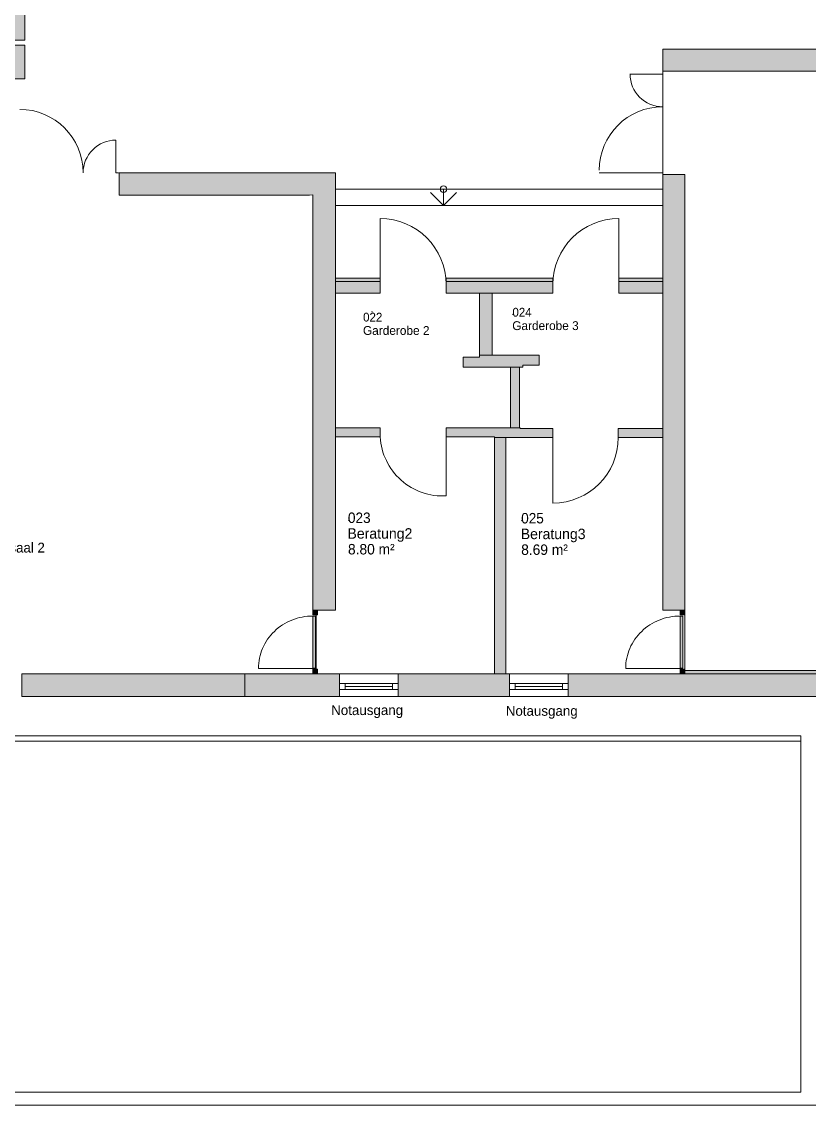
# Model space of a CAD drawing. Header units: inches. Extents: x 50200 to 250609, y 23637 to 115190.
# Drawn here: x 208713 to 220755, y 71500 to 88071 of the extents above; entities that cross this region are included whole.
import ezdxf

# ---------------------------------------------------------------- set-up
doc = ezdxf.new("R2010")
doc.units = ezdxf.units.IN
doc.header["$LTSCALE"] = 200
doc.header["$MEASUREMENT"] = 0
doc.header["$PDMODE"] = 34
doc.header["$PDSIZE"] = 5
doc.linetypes.add('Standardmuster', pattern=[0])
doc.linetypes.add('Volllinie', pattern=[0])
doc.layers.add('Grundebene', color=7, linetype='Continuous')
doc.styles.add('ARIAL', font='arial.ttf', dxfattribs={"height": 0.2})

# ---------------------------------------------------------------- blocks, each defined once
blk = doc.blocks.new('Color_Area-1D31')
at = {"layer": 'Grundebene', "true_color": 0x000000, "transparency": 33554687}
blk.add_hatch(color=18, dxfattribs=at).paths.add_polyline_path([(213513, 84150), (214193, 84150), (214193, 84100), (213513, 84100)], flags=0)
at = {"layer": 'Grundebene', "color": 18, "linetype": 'Volllinie', "lineweight": 13, "true_color": 0x000000}
for p, q in [((213513, 84150), (214193, 84150)), ((213513, 84100), (213513, 84150)), ((214193, 84100), (213513, 84100)), ((214193, 84150), (214193, 84100))]:
    blk.add_line(p, q, dxfattribs=at)
blk = doc.blocks.new('Color_Area-1D37')
at = {"layer": 'Grundebene', "true_color": 0x000000, "transparency": 33554687}
blk.add_hatch(color=18, dxfattribs=at).paths.add_polyline_path([(215203, 84150), (216834, 84150), (216834, 84100), (215203, 84100)], flags=0)
at = {"layer": 'Grundebene', "color": 18, "linetype": 'Volllinie', "lineweight": 13, "true_color": 0x000000}
for p, q in [((215203, 84150), (216834, 84150)), ((215203, 84100), (215203, 84150)), ((216834, 84100), (215203, 84100)), ((216834, 84150), (216834, 84100))]:
    blk.add_line(p, q, dxfattribs=at)
blk = doc.blocks.new('Color_Area-1D3D')
at = {"layer": 'Grundebene', "true_color": 0x000000, "transparency": 33554687}
blk.add_hatch(color=18, dxfattribs=at).paths.add_polyline_path([(217844, 84150), (218513, 84150), (218513, 84100), (217844, 84100)], flags=0)
at = {"layer": 'Grundebene', "color": 18, "linetype": 'Volllinie', "lineweight": 13, "true_color": 0x000000}
for p, q in [((217844, 84150), (218513, 84150)), ((217844, 84100), (217844, 84150)), ((218513, 84100), (217844, 84100)), ((218513, 84150), (218513, 84100))]:
    blk.add_line(p, q, dxfattribs=at)
blk = doc.blocks.new('Color_Area-1D45')
at = {"layer": 'Grundebene', "true_color": 0x000000, "transparency": 33554687}
blk.add_hatch(color=18, dxfattribs=at).paths.add_polyline_path([(208210, 87199), (208210, 87714), (208760, 87714), (208760, 87199)], flags=0)
at = {"layer": 'Grundebene', "color": 18, "linetype": 'Volllinie', "lineweight": 13, "true_color": 0x000000}
for p, q in [((208210, 87199), (208210, 87714)), ((208210, 87714), (208760, 87714)), ((208760, 87714), (208760, 87199)), ((208760, 87199), (208210, 87199))]:
    blk.add_line(p, q, dxfattribs=at)
blk = doc.blocks.new('Color_Area-1D4B')
at = {"layer": 'Grundebene', "true_color": 0x000000, "transparency": 33554687}
blk.add_hatch(color=18, dxfattribs=at).paths.add_polyline_path([(208442, 87714), (208442, 87788), (208529, 87788), (208529, 87714)], flags=0)
at = {"layer": 'Grundebene', "color": 18, "linetype": 'Volllinie', "lineweight": 13, "true_color": 0x000000}
for p, q in [((208442, 87714), (208442, 87788)), ((208442, 87788), (208529, 87788)), ((208529, 87714), (208442, 87714)), ((208529, 87788), (208529, 87714))]:
    blk.add_line(p, q, dxfattribs=at)
blk = doc.blocks.new('Color_Area-1D51')
at = {"layer": 'Grundebene', "true_color": 0x000000, "transparency": 33554687}
blk.add_hatch(color=18, dxfattribs=at).paths.add_polyline_path([(208210, 87788), (208210, 88303), (208760, 88303), (208760, 87788)], flags=0)
at = {"layer": 'Grundebene', "color": 18, "linetype": 'Volllinie', "lineweight": 13, "true_color": 0x000000}
for p, q in [((208210, 87788), (208210, 88303)), ((208210, 88303), (208760, 88303)), ((208760, 88303), (208760, 87788)), ((208760, 87788), (208210, 87788))]:
    blk.add_line(p, q, dxfattribs=at)
blk = doc.blocks.new('Color_Area-1D57')
at = {"layer": 'Grundebene', "true_color": 0x000000, "transparency": 33554687}
blk.add_hatch(color=18, dxfattribs=at).paths.add_polyline_path([(208442, 88303), (208442, 88377), (208529, 88377), (208529, 88303)], flags=0)
at = {"layer": 'Grundebene', "color": 18, "linetype": 'Volllinie', "lineweight": 13, "true_color": 0x000000}
for p, q in [((208442, 88303), (208442, 88377)), ((208442, 88377), (208529, 88377)), ((208529, 88377), (208529, 88303)), ((208529, 88303), (208442, 88303))]:
    blk.add_line(p, q, dxfattribs=at)
blk = doc.blocks.new('Color_Area-1D5D')
at = {"layer": 'Grundebene', "true_color": 0x000000, "transparency": 33554687}
blk.add_hatch(color=18, dxfattribs=at).paths.add_polyline_path([(208210, 88377), (208210, 88892), (208760, 88892), (208760, 88377)], flags=0)
at = {"layer": 'Grundebene', "color": 18, "linetype": 'Volllinie', "lineweight": 13, "true_color": 0x000000}
for p, q in [((208210, 88377), (208210, 88892)), ((208210, 88892), (208760, 88892)), ((208760, 88892), (208760, 88377)), ((208760, 88377), (208210, 88377))]:
    blk.add_line(p, q, dxfattribs=at)
blk = doc.blocks.new('Color_Area-1D63')
at = {"layer": 'Grundebene', "true_color": 0x000000, "transparency": 33554687}
blk.add_hatch(color=18, dxfattribs=at).paths.add_polyline_path([(208442, 88892), (208442, 88966), (208529, 88966), (208529, 88892)], flags=0)
at = {"layer": 'Grundebene', "color": 18, "linetype": 'Volllinie', "lineweight": 13, "true_color": 0x000000}
for p, q in [((208442, 88892), (208442, 88966)), ((208442, 88966), (208529, 88966)), ((208529, 88892), (208442, 88892)), ((208529, 88966), (208529, 88892))]:
    blk.add_line(p, q, dxfattribs=at)
blk = doc.blocks.new('Color_Area-1D69')
at = {"layer": 'Grundebene', "true_color": 0x000000, "transparency": 33554687}
blk.add_hatch(color=18, dxfattribs=at).paths.add_polyline_path([(208210, 88966), (208210, 89481), (208760, 89481), (208760, 88966)], flags=0)
at = {"layer": 'Grundebene', "color": 18, "linetype": 'Volllinie', "lineweight": 13, "true_color": 0x000000}
for p, q in [((208210, 88966), (208210, 89481)), ((208210, 89481), (208760, 89481)), ((208760, 89481), (208760, 88966)), ((208760, 88966), (208210, 88966))]:
    blk.add_line(p, q, dxfattribs=at)
blk = doc.blocks.new('Color_Area-1D72')
at = {"layer": 'Grundebene', "true_color": 0x000000, "transparency": 33554687}
blk.add_hatch(color=18, dxfattribs=at).paths.add_polyline_path([(208760, 90070), (208760, 89555), (208210, 89555), (208210, 90070)], flags=0)
at = {"layer": 'Grundebene', "color": 18, "linetype": 'Volllinie', "lineweight": 13, "true_color": 0x000000}
for p, q in [((208210, 89555), (208210, 90070)), ((208210, 90070), (208760, 90070)), ((208760, 90070), (208760, 89555)), ((208760, 89555), (208210, 89555))]:
    blk.add_line(p, q, dxfattribs=at)
blk = doc.blocks.new('Color_Area-1D78')
at = {"layer": 'Grundebene', "true_color": 0x000000, "transparency": 33554687}
blk.add_hatch(color=18, dxfattribs=at).paths.add_polyline_path([(208442, 89481), (208442, 89555), (208529, 89555), (208529, 89481)], flags=0)
at = {"layer": 'Grundebene', "color": 18, "linetype": 'Volllinie', "lineweight": 13, "true_color": 0x000000}
for p, q in [((208442, 89481), (208442, 89555)), ((208442, 89555), (208529, 89555)), ((208529, 89555), (208529, 89481)), ((208529, 89481), (208442, 89481))]:
    blk.add_line(p, q, dxfattribs=at)
blk = doc.blocks.new('Gruppe-77-1D43')
at = {"layer": 'Grundebene', "color": 18, "linetype": 'Volllinie', "lineweight": 13, "true_color": 0x000000}
for points in [[(208760, 90070), (208760, 89555), (208210, 89555), (208210, 90070), (208760, 90070)], [(208442, 89481), (208442, 89555), (208529, 89555), (208529, 89481), (208442, 89481)], [(208210, 88966), (208210, 89481), (208760, 89481), (208760, 88966), (208210, 88966)], [(208210, 88377), (208210, 88892), (208760, 88892), (208760, 88377), (208210, 88377)], [(208442, 88892), (208442, 88966), (208529, 88966), (208529, 88892), (208442, 88892)], [(208442, 88303), (208442, 88377), (208529, 88377), (208529, 88303), (208442, 88303)], [(208210, 87788), (208210, 88303), (208760, 88303), (208760, 87788), (208210, 87788)], [(208210, 87199), (208210, 87714), (208760, 87714), (208760, 87199), (208210, 87199)], [(208442, 87714), (208442, 87788), (208529, 87788), (208529, 87714), (208442, 87714)]]:
    blk.add_lwpolyline(points, dxfattribs=at)
at = {"layer": 'Grundebene', "color": 18, "linetype": 'Standardmuster', "lineweight": 13, "true_color": 0x000000}
for p in [(208160, 89481), (208160, 88340), (208160, 87199)]:
    blk.add_point(p, dxfattribs=at)
at = {"layer": 'Grundebene'}
for name in ['Color_Area-1D72', 'Color_Area-1D78', 'Color_Area-1D69', 'Color_Area-1D5D', 'Color_Area-1D63', 'Color_Area-1D57', 'Color_Area-1D51', 'Color_Area-1D45', 'Color_Area-1D4B']:
    blk.add_blockref(name, (0, 0), dxfattribs=at)
blk = doc.blocks.new('Color_Area-1E2B')
at = {"layer": 'Grundebene', "true_color": 0x000000, "transparency": 33554687}
blk.add_hatch(color=18, dxfattribs=at).paths.add_polyline_path([(218853, 78100), (218853, 78150), (225073, 78150), (225073, 78100)], flags=0)
at = {"layer": 'Grundebene', "color": 18, "linetype": 'Volllinie', "lineweight": 13, "true_color": 0x000000}
for p, q in [((218853, 78100), (218853, 78150)), ((218853, 78150), (225073, 78150)), ((225073, 78100), (218853, 78100)), ((225073, 78150), (225073, 78100))]:
    blk.add_line(p, q, dxfattribs=at)
blk = doc.blocks.new('Color_Area-1F19')
at = {"layer": 'Grundebene', "true_color": 0x000000, "transparency": 33554687}
blk.add_hatch(color=18, dxfattribs=at).paths.add_polyline_path([(215943, 78100), (215943, 81710), (216113, 81710), (216113, 78100)], flags=0)
at = {"layer": 'Grundebene', "color": 18, "linetype": 'Volllinie', "lineweight": 13, "true_color": 0x000000}
blk.add_lwpolyline([(215943, 78100), (215943, 81710), (216113, 81710), (216113, 78100), (215943, 78100)], dxfattribs=at)
blk = doc.blocks.new('Color_Area-1F1B')
at = {"layer": 'Grundebene', "true_color": 0x000000, "transparency": 33554687}
blk.add_hatch(color=18, dxfattribs=at).paths.add_polyline_path([(217834, 81850), (218513, 81850), (218513, 81710), (217834, 81710)], flags=0)
at = {"layer": 'Grundebene', "color": 18, "linetype": 'Volllinie', "lineweight": 13, "true_color": 0x000000}
blk.add_lwpolyline([(217834, 81850), (218513, 81850), (218513, 81710), (217834, 81710), (217834, 81850)], dxfattribs=at)
blk = doc.blocks.new('Color_Area-1F1D')
at = {"layer": 'Grundebene', "true_color": 0x000000, "transparency": 33554687}
blk.add_hatch(color=18, dxfattribs=at).paths.add_polyline_path([(216185, 81860), (216185, 82789), (216325, 82789), (216325, 81860)], flags=0)
at = {"layer": 'Grundebene', "color": 18, "linetype": 'Volllinie', "lineweight": 13, "true_color": 0x000000}
blk.add_lwpolyline([(216185, 81860), (216185, 82789), (216325, 82789), (216325, 81860), (216185, 81860)], dxfattribs=at)
blk = doc.blocks.new('Color_Area-1F1F')
at = {"layer": 'Grundebene', "true_color": 0x000000, "transparency": 33554687}
blk.add_hatch(color=18, dxfattribs=at).paths.add_polyline_path([(215943, 81720), (215943, 81710), (216834, 81710), (216834, 81850), (216334, 81850), (216334, 81860), (215205, 81860), (215205, 81720)], flags=0)
at = {"layer": 'Grundebene', "color": 18, "linetype": 'Volllinie', "lineweight": 13, "true_color": 0x000000}
for p, q in [((216334, 81860), (215205, 81860)), ((215205, 81860), (215205, 81720)), ((216334, 81850), (216334, 81860)), ((215205, 81720), (215943, 81720)), ((215943, 81720), (215943, 81710)), ((215943, 81710), (216834, 81710)), ((216834, 81850), (216334, 81850)), ((216834, 81710), (216834, 81850))]:
    blk.add_line(p, q, dxfattribs=at)
blk = doc.blocks.new('Color_Area-1F28')
at = {"layer": 'Grundebene', "true_color": 0x000000, "transparency": 33554687}
blk.add_hatch(color=18, dxfattribs=at).paths.add_polyline_path([(213513, 81860), (214193, 81860), (214193, 81720), (213513, 81720)], flags=0)
at = {"layer": 'Grundebene', "color": 18, "linetype": 'Volllinie', "lineweight": 13, "true_color": 0x000000}
blk.add_lwpolyline([(213513, 81860), (214193, 81860), (214193, 81720), (213513, 81720), (213513, 81860)], dxfattribs=at)
blk = doc.blocks.new('Color_Area-1F2A')
at = {"layer": 'Grundebene', "true_color": 0x000000, "transparency": 33554687}
blk.add_hatch(color=18, dxfattribs=at).paths.add_polyline_path([(215462, 82939), (215462, 82789), (216374, 82789), (216374, 82819), (216624, 82819), (216624, 82969), (215712, 82969), (215712, 82939)], flags=0)
at = {"layer": 'Grundebene', "color": 18, "linetype": 'Volllinie', "lineweight": 13, "true_color": 0x000000}
for p, q in [((215462, 82939), (215462, 82789)), ((215712, 82939), (215462, 82939)), ((216624, 82969), (215712, 82969)), ((215712, 82969), (215712, 82939)), ((216624, 82819), (216624, 82969)), ((215462, 82789), (216374, 82789)), ((216374, 82789), (216374, 82819)), ((216374, 82819), (216624, 82819))]:
    blk.add_line(p, q, dxfattribs=at)
blk = doc.blocks.new('Color_Area-1F33')
at = {"layer": 'Grundebene', "true_color": 0x000000, "transparency": 33554687}
blk.add_hatch(color=18, dxfattribs=at).paths.add_polyline_path([(215712, 83920), (215904, 83920), (215904, 82969), (215712, 82969)], flags=0)
at = {"layer": 'Grundebene', "color": 18, "linetype": 'Volllinie', "lineweight": 13, "true_color": 0x000000}
blk.add_lwpolyline([(215712, 83920), (215904, 83920), (215904, 82969), (215712, 82969), (215712, 83920)], dxfattribs=at)
blk = doc.blocks.new('Color_Area-1F35')
at = {"layer": 'Grundebene', "true_color": 0x000000, "transparency": 33554687}
blk.add_hatch(color=18, dxfattribs=at).paths.add_polyline_path([(217844, 84100), (218513, 84100), (218513, 83920), (217844, 83920)], flags=0)
at = {"layer": 'Grundebene', "color": 18, "linetype": 'Volllinie', "lineweight": 13, "true_color": 0x000000}
blk.add_lwpolyline([(217844, 84100), (218513, 84100), (218513, 83920), (217844, 83920), (217844, 84100)], dxfattribs=at)
blk = doc.blocks.new('Color_Area-1F37')
at = {"layer": 'Grundebene', "true_color": 0x000000, "transparency": 33554687}
blk.add_hatch(color=18, dxfattribs=at).paths.add_polyline_path([(215203, 84100), (216834, 84100), (216834, 83920), (215203, 83920)], flags=0)
at = {"layer": 'Grundebene', "color": 18, "linetype": 'Volllinie', "lineweight": 13, "true_color": 0x000000}
blk.add_lwpolyline([(215203, 84100), (216834, 84100), (216834, 83920), (215203, 83920), (215203, 84100)], dxfattribs=at)
blk = doc.blocks.new('Color_Area-1F39')
at = {"layer": 'Grundebene', "true_color": 0x000000, "transparency": 33554687}
blk.add_hatch(color=18, dxfattribs=at).paths.add_polyline_path([(213513, 84100), (214193, 84100), (214193, 83920), (213513, 83920)], flags=0)
at = {"layer": 'Grundebene', "color": 18, "linetype": 'Volllinie', "lineweight": 13, "true_color": 0x000000}
blk.add_lwpolyline([(213513, 84100), (214193, 84100), (214193, 83920), (213513, 83920), (213513, 84100)], dxfattribs=at)
blk = doc.blocks.new('Color_Area-2136')
at = {"layer": 'Grundebene', "true_color": 0x000000, "transparency": 33554687}
blk.add_hatch(color=18, dxfattribs=at).paths.add_polyline_path([(212123, 77750), (212123, 78100), (208714, 78100), (208714, 77750)], flags=0)
at = {"layer": 'Grundebene', "color": 18, "linetype": 'Volllinie', "lineweight": 13, "true_color": 0x000000}
for p, q in [((212123, 78100), (208714, 78100)), ((208714, 78100), (208714, 77750)), ((212123, 77750), (212123, 78100)), ((208714, 77750), (212123, 77750))]:
    blk.add_line(p, q, dxfattribs=at)
blk = doc.blocks.new('Color_Area-213C')
at = {"layer": 'Grundebene', "true_color": 0x000000, "transparency": 33554687}
blk.add_hatch(color=18, dxfattribs=at).paths.add_polyline_path([(212123, 77750), (213570, 77750), (213570, 78100), (212123, 78100)], flags=0)
at = {"layer": 'Grundebene', "color": 18, "linetype": 'Volllinie', "lineweight": 13, "true_color": 0x000000}
for p, q in [((213570, 78100), (212123, 78100)), ((212123, 78100), (212123, 77750)), ((213570, 77750), (213570, 78100)), ((212123, 77750), (213570, 77750))]:
    blk.add_line(p, q, dxfattribs=at)
blk = doc.blocks.new('Color_Area-2142')
at = {"layer": 'Grundebene', "true_color": 0x000000, "transparency": 33554687}
blk.add_hatch(color=18, dxfattribs=at).paths.add_polyline_path([(214470, 78100), (214470, 77750), (216170, 77750), (216170, 78100)], flags=0)
at = {"layer": 'Grundebene', "color": 18, "linetype": 'Volllinie', "lineweight": 13, "true_color": 0x000000}
for p, q in [((214470, 78100), (214470, 77750)), ((216170, 78100), (214470, 78100)), ((216170, 77750), (216170, 78100)), ((214470, 77750), (216170, 77750))]:
    blk.add_line(p, q, dxfattribs=at)
blk = doc.blocks.new('Color_Area-2220')
at = {"layer": 'Grundebene', "true_color": 0x000000, "transparency": 33554687}
blk.add_hatch(color=18, dxfattribs=at).paths.add_polyline_path([(225073, 78100), (217070, 78100), (217070, 77750), (226363, 77750), (226363, 77951), (226438, 77951), (226438, 78100), (225358, 78100), (225358, 87311), (226438, 87311), (226418, 87650), (218514, 87650), (218514, 87312), (225074, 87312)], flags=0)
at = {"layer": 'Grundebene', "color": 18, "linetype": 'Volllinie', "lineweight": 13, "true_color": 0x000000}
for p, q in [((226418, 87650), (218514, 87650)), ((218514, 87650), (218514, 87312)), ((226438, 87311), (226418, 87650)), ((218514, 87312), (225074, 87312)), ((225074, 87312), (225073, 78100)), ((225358, 78100), (225358, 87311)), ((225358, 87311), (226438, 87311)), ((225073, 78100), (217070, 78100)), ((217070, 78100), (217070, 77750)), ((226438, 78100), (225358, 78100)), ((226438, 77951), (226438, 78100)), ((226363, 77750), (226363, 77951)), ((226363, 77951), (226438, 77951)), ((217070, 77750), (226363, 77750))]:
    blk.add_line(p, q, dxfattribs=at)
blk = doc.blocks.new('Color_Area-2230')
at = {"layer": 'Grundebene', "true_color": 0x000000, "transparency": 33554687}
blk.add_hatch(color=18, dxfattribs=at).paths.add_polyline_path([(218853, 85732), (218513, 85732), (218513, 79070), (218853, 79070)], flags=0)
at = {"layer": 'Grundebene', "color": 18, "linetype": 'Volllinie', "lineweight": 13, "true_color": 0x000000}
for p, q in [((218853, 85732), (218513, 85732)), ((218513, 85732), (218513, 79070)), ((218853, 79070), (218853, 85732)), ((218513, 79070), (218853, 79070))]:
    blk.add_line(p, q, dxfattribs=at)
blk = doc.blocks.new('Color_Area-2236')
at = {"layer": 'Grundebene', "true_color": 0x000000, "transparency": 33554687}
blk.add_hatch(color=18, dxfattribs=at).paths.add_polyline_path([(213163, 85421), (213163, 79070), (213513, 79070), (213513, 85760), (210203, 85760), (210203, 85420)], flags=0)
at = {"layer": 'Grundebene', "color": 18, "linetype": 'Volllinie', "lineweight": 13, "true_color": 0x000000}
for p, q in [((213513, 85760), (210203, 85760)), ((210203, 85760), (210203, 85420)), ((213513, 79070), (213513, 85760)), ((210203, 85420), (213163, 85421)), ((213163, 85421), (213163, 79070)), ((213163, 79070), (213513, 79070))]:
    blk.add_line(p, q, dxfattribs=at)
blk = doc.blocks.new('MText_160-2665')
at = {"layer": 'Grundebene', "color": 18, "lineweight": 18, "true_color": 0x000000, "style": 'ARIAL', "width": 0.96034}
blk.add_text('Sitzungssaal 2', height=151.03, dxfattribs=at).set_placement((207750, 79953))
blk = doc.blocks.new('VBV_Raumstempel_FM_3-266B')
at = {"layer": 'Grundebene', "color": 18, "linetype": 'Standardmuster', "lineweight": 13, "true_color": 0x000000}
blk.add_point((214071, 83636), dxfattribs=at)
blk = doc.blocks.new('MText_163-266E')
at = {"layer": 'Grundebene', "color": 18, "lineweight": 18, "true_color": 0x000000, "style": 'ARIAL', "width": 0.961168}
blk.add_text('Garderobe 2', height=134.94, dxfattribs=at).set_placement((213931, 83281))
blk = doc.blocks.new('MText_164-2671')
at = {"layer": 'Grundebene', "color": 18, "lineweight": 18, "true_color": 0x000000, "style": 'ARIAL', "width": 0.935104}
blk.add_text('022', height=134.9, dxfattribs=at).set_placement((213933, 83485))
blk = doc.blocks.new('VBV_Raumstempel_FM_3-2674')
at = {"layer": 'Grundebene', "color": 18, "linetype": 'Standardmuster', "lineweight": 13, "true_color": 0x000000}
blk.add_point((216223, 83595), dxfattribs=at)
blk = doc.blocks.new('MText_166-2677')
at = {"layer": 'Grundebene', "color": 18, "lineweight": 18, "true_color": 0x000000, "style": 'ARIAL', "width": 0.959795}
blk.add_text('Garderobe 3', height=134.94, dxfattribs=at).set_placement((216213, 83355))
blk = doc.blocks.new('MText_167-267A')
at = {"layer": 'Grundebene', "color": 18, "lineweight": 18, "true_color": 0x000000, "style": 'ARIAL', "width": 0.932132}
blk.add_text('024', height=134.9, dxfattribs=at).set_placement((216216, 83560))
blk = doc.blocks.new('VBV_Raumstempel_FM_3-267F')
at = {"layer": 'Grundebene', "color": 18, "linetype": 'Standardmuster', "lineweight": 13, "true_color": 0x000000}
blk.add_point((213711, 80448), dxfattribs=at)
blk = doc.blocks.new('MText_168-2682')
at = {"layer": 'Grundebene', "color": 18, "lineweight": 18, "true_color": 0x000000, "style": 'ARIAL', "width": 0.942014}
blk.add_text('8.80 m²', height=159.9, dxfattribs=at).set_placement((213702, 79924))
blk = doc.blocks.new('MText_169-2685')
at = {"layer": 'Grundebene', "color": 18, "lineweight": 18, "true_color": 0x000000, "style": 'ARIAL', "width": 0.962637}
blk.add_text('Beratung2', height=159.9, dxfattribs=at).set_placement((213694, 80165))
blk = doc.blocks.new('MText_170-2688')
at = {"layer": 'Grundebene', "color": 18, "lineweight": 18, "true_color": 0x000000, "style": 'ARIAL', "width": 0.930389}
blk.add_text('023', height=159.9, dxfattribs=at).set_placement((213701, 80405))
blk = doc.blocks.new('Gruppe-132-267D')
at = {"layer": 'Grundebene'}
for name in ['MText_170-2688', 'VBV_Raumstempel_FM_3-267F', 'MText_169-2685', 'MText_168-2682']:
    blk.add_blockref(name, (0, 0), dxfattribs=at)
blk = doc.blocks.new('VBV_Raumstempel_FM_3-268D')
at = {"layer": 'Grundebene', "color": 18, "linetype": 'Standardmuster', "lineweight": 13, "true_color": 0x000000}
blk.add_point((216359, 80442), dxfattribs=at)
blk = doc.blocks.new('MText_171-2690')
at = {"layer": 'Grundebene', "color": 18, "lineweight": 18, "true_color": 0x000000, "style": 'ARIAL', "width": 0.942014}
blk.add_text('8.69 m²', height=159.9, dxfattribs=at).set_placement((216350, 79917))
blk = doc.blocks.new('MText_172-2693')
at = {"layer": 'Grundebene', "color": 18, "lineweight": 18, "true_color": 0x000000, "style": 'ARIAL', "width": 0.96095}
blk.add_text('Beratung3', height=159.9, dxfattribs=at).set_placement((216343, 80158))
blk = doc.blocks.new('MText_173-2696')
at = {"layer": 'Grundebene', "color": 18, "lineweight": 18, "true_color": 0x000000, "style": 'ARIAL', "width": 0.927447}
blk.add_text('025', height=159.9, dxfattribs=at).set_placement((216350, 80398))
blk = doc.blocks.new('Gruppe-133-268B')
at = {"layer": 'Grundebene'}
for name in ['MText_173-2696', 'VBV_Raumstempel_FM_3-268D', 'MText_172-2693', 'MText_171-2690']:
    blk.add_blockref(name, (0, 0), dxfattribs=at)
blk = doc.blocks.new('MText_877-27AA')
at = {"layer": 'Grundebene', "color": 18, "lineweight": 18, "true_color": 0x000000, "style": 'ARIAL', "width": 0.966858}
blk.add_text('Notausgang', height=151, dxfattribs=at).set_placement((213445, 77468))
blk = doc.blocks.new('MText_878-27AD')
at = {"layer": 'Grundebene', "color": 18, "lineweight": 18, "true_color": 0x000000, "style": 'ARIAL', "width": 0.966858}
blk.add_text('Notausgang', height=151, dxfattribs=at).set_placement((216114, 77457))
blk = doc.blocks.new('Color_Area-2C50')
at = {"layer": 'Grundebene', "true_color": 0x000000, "transparency": 33554687}
blk.add_hatch(color=18, dxfattribs=at).paths.add_polyline_path([(213238, 78100), (213163, 78100), (213163, 78170), (213238, 78170)], flags=0)
at = {"layer": 'Grundebene', "color": 18, "linetype": 'Volllinie', "lineweight": 13, "true_color": 0x000000}
for p, q in [((213163, 78100), (213163, 78170)), ((213163, 78170), (213238, 78170)), ((213238, 78100), (213163, 78100)), ((213238, 78170), (213238, 78100))]:
    blk.add_line(p, q, dxfattribs=at)
blk = doc.blocks.new('Color_Area-2C56')
at = {"layer": 'Grundebene', "true_color": 0x000000, "transparency": 33554687}
blk.add_hatch(color=18, dxfattribs=at).paths.add_polyline_path([(213238, 79001), (213163, 79001), (213163, 79070), (213238, 79070)], flags=0)
at = {"layer": 'Grundebene', "color": 18, "linetype": 'Volllinie', "lineweight": 13, "true_color": 0x000000}
for p, q in [((213163, 79001), (213163, 79070)), ((213163, 79070), (213238, 79070)), ((213238, 79070), (213238, 79001)), ((213238, 79001), (213163, 79001))]:
    blk.add_line(p, q, dxfattribs=at)
blk = doc.blocks.new('Color_Area-2C5C')
at = {"layer": 'Grundebene', "true_color": 0x000000, "transparency": 33554687}
blk.add_hatch(color=18, dxfattribs=at).paths.add_polyline_path([(213205, 78184), (213165, 78184), (213165, 78982), (213205, 78982)], flags=0)
at = {"layer": 'Grundebene', "color": 18, "linetype": 'Volllinie', "lineweight": 13, "true_color": 0x000000}
for p, q in [((213165, 78184), (213165, 78982)), ((213165, 78982), (213205, 78982)), ((213205, 78982), (213205, 78184)), ((213205, 78184), (213165, 78184))]:
    blk.add_line(p, q, dxfattribs=at)
blk = doc.blocks.new('Gruppe-284-2C4E')
at = {"layer": 'Grundebene', "color": 18, "linetype": 'Volllinie', "lineweight": 13, "true_color": 0x000000}
blk.add_line((213164, 78180), (212334, 78182), dxfattribs=at)
for points in [[(213238, 79001), (213163, 79001), (213163, 79070), (213238, 79070), (213238, 79001)], [(213165, 78982), (213124, 78981), (213083, 78978), (213043, 78973), (213002, 78967), (212963, 78958), (212923, 78948), (212885, 78935), (212846, 78921), (212809, 78905), (212773, 78888), (212737, 78868), (212703, 78847), (212669, 78825), (212637, 78801), (212606, 78775), (212577, 78748), (212549, 78719), (212522, 78690), (212497, 78659), (212473, 78627), (212452, 78593), (212432, 78559), (212413, 78524), (212397, 78488), (212382, 78452), (212369, 78414), (212358, 78377), (212349, 78338), (212342, 78300), (212337, 78261), (212334, 78221), (212333, 78182)], [(213205, 78184), (213165, 78184), (213165, 78982), (213205, 78982), (213205, 78184)], [(213238, 78100), (213163, 78100), (213163, 78170), (213238, 78170), (213238, 78100)]]:
    blk.add_lwpolyline(points, dxfattribs=at)
at = {"layer": 'Grundebene'}
for name in ['Color_Area-2C56', 'Color_Area-2C5C', 'Color_Area-2C50']:
    blk.add_blockref(name, (0, 0), dxfattribs=at)
blk = doc.blocks.new('Color_Area-2C66')
at = {"layer": 'Grundebene', "true_color": 0x000000, "transparency": 33554687}
blk.add_hatch(color=18, dxfattribs=at).paths.add_polyline_path([(218853, 78100), (218778, 78100), (218778, 78170), (218853, 78170)], flags=0)
at = {"layer": 'Grundebene', "color": 18, "linetype": 'Volllinie', "lineweight": 13, "true_color": 0x000000}
for p, q in [((218778, 78100), (218778, 78170)), ((218778, 78170), (218853, 78170)), ((218853, 78100), (218778, 78100)), ((218853, 78170), (218853, 78100))]:
    blk.add_line(p, q, dxfattribs=at)
blk = doc.blocks.new('Color_Area-2C6C')
at = {"layer": 'Grundebene', "true_color": 0x000000, "transparency": 33554687}
blk.add_hatch(color=18, dxfattribs=at).paths.add_polyline_path([(218853, 79001), (218778, 79001), (218778, 79070), (218853, 79070)], flags=0)
at = {"layer": 'Grundebene', "color": 18, "linetype": 'Volllinie', "lineweight": 13, "true_color": 0x000000}
for p, q in [((218778, 79001), (218778, 79070)), ((218778, 79070), (218853, 79070)), ((218853, 79070), (218853, 79001)), ((218853, 79001), (218778, 79001))]:
    blk.add_line(p, q, dxfattribs=at)
blk = doc.blocks.new('Color_Area-2C72')
at = {"layer": 'Grundebene', "true_color": 0x000000, "transparency": 33554687}
blk.add_hatch(color=18, dxfattribs=at).paths.add_polyline_path([(218820, 78184), (218780, 78184), (218780, 78982), (218820, 78982)], flags=0)
at = {"layer": 'Grundebene', "color": 18, "linetype": 'Volllinie', "lineweight": 13, "true_color": 0x000000}
for p, q in [((218780, 78184), (218780, 78982)), ((218780, 78982), (218820, 78982)), ((218820, 78982), (218820, 78184)), ((218820, 78184), (218780, 78184))]:
    blk.add_line(p, q, dxfattribs=at)
blk = doc.blocks.new('Gruppe-285-2C64')
at = {"layer": 'Grundebene', "color": 18, "linetype": 'Volllinie', "lineweight": 13, "true_color": 0x000000}
blk.add_line((218779, 78180), (217949, 78182), dxfattribs=at)
for points in [[(218853, 79001), (218778, 79001), (218778, 79070), (218853, 79070), (218853, 79001)], [(218780, 78982), (218739, 78981), (218698, 78978), (218658, 78973), (218617, 78967), (218578, 78958), (218538, 78948), (218500, 78935), (218461, 78921), (218424, 78905), (218388, 78888), (218352, 78868), (218318, 78847), (218284, 78825), (218252, 78801), (218221, 78775), (218192, 78748), (218164, 78719), (218137, 78690), (218112, 78659), (218088, 78627), (218067, 78593), (218047, 78559), (218028, 78524), (218012, 78488), (217997, 78452), (217984, 78414), (217973, 78377), (217964, 78338), (217957, 78300), (217952, 78261), (217949, 78221), (217948, 78182)], [(218820, 78184), (218780, 78184), (218780, 78982), (218820, 78982), (218820, 78184)], [(218853, 78100), (218778, 78100), (218778, 78170), (218853, 78170), (218853, 78100)]]:
    blk.add_lwpolyline(points, dxfattribs=at)
at = {"layer": 'Grundebene'}
for name in ['Color_Area-2C6C', 'Color_Area-2C72', 'Color_Area-2C66']:
    blk.add_blockref(name, (0, 0), dxfattribs=at)

msp = doc.modelspace()

# ---------------------------------------------------------------- linework, layer by layer
at = {"layer": 'Grundebene', "color": 18, "linetype": 'Volllinie', "lineweight": 13, "true_color": 0x000000}
for p, q in [((218014, 87270), (218514, 87270)), ((218514, 87312), (218513, 85732)), ((218514, 87312), (218514, 87270)), ((210154, 86260), (210153, 85759)), ((210195, 85759), (210153, 85759)), ((210203, 85760), (213513, 85760)), ((213513, 85760), (213513, 83160)), ((218513, 85760), (217543, 85760)), ((218513, 85799), (218513, 85760)), ((218513, 85732), (218513, 85775)), ((218513, 85760), (218513, 79230)), ((218513, 85732), (218853, 85732)), ((218853, 85732), (218853, 79230)), ((218514, 85510), (213513, 85510)), ((215163, 85510), (215163, 85260)), ((210203, 85420), (213113, 85420)), ((215163, 85260), (214963, 85460)), ((215163, 85260), (215363, 85460)), ((218513, 85260), (213513, 85260)), ((218853, 78150), (218853, 85183)), ((214193, 84050), (214193, 85060)), ((217844, 84050), (217844, 85060)), ((213513, 84100), (214193, 84100)), ((214193, 83920), (214193, 84100)), ((215203, 84100), (216834, 84100)), ((215203, 83920), (215203, 84100)), ((216834, 83920), (216834, 84100)), ((217844, 84100), (218513, 84100)), ((217844, 83920), (217844, 84100)), ((213513, 83920), (214193, 83920)), ((215203, 83920), (215712, 83920)), ((215712, 82939), (215712, 83920)), ((215904, 83920), (216834, 83920)), ((215904, 82969), (215904, 83920)), ((217844, 83920), (218513, 83920)), ((213513, 82080), (213513, 83160)), ((215462, 82789), (215462, 82939)), ((215462, 82939), (215712, 82939)), ((215904, 82969), (216624, 82969)), ((216624, 82969), (216624, 82819)), ((215462, 82789), (216185, 82789)), ((216325, 82789), (216325, 81860)), ((216374, 82819), (216624, 82819)), ((213513, 81860), (214195, 81860)), ((214195, 81720), (214195, 81860)), ((215205, 81720), (215205, 81860)), ((213513, 81720), (214195, 81720)), ((215205, 81720), (215205, 80820)), ((215205, 81720), (215943, 81720)), ((215943, 81710), (215943, 78100)), ((216113, 81710), (216834, 81710)), ((216113, 81710), (216113, 78100)), ((216834, 81850), (216334, 81850)), ((216834, 81710), (216834, 81850)), ((216834, 81710), (216834, 80710)), ((217834, 81850), (218513, 81850)), ((217834, 81710), (217834, 81850)), ((217834, 81710), (218513, 81710)), ((213213, 78100), (213213, 79070)), ((218513, 79070), (218853, 79070)), ((218853, 79070), (218853, 78150)), ((208714, 78100), (212123, 78100)), ((208714, 78100), (208714, 77750)), ((213148, 78100), (213570, 78100)), ((213570, 78100), (214470, 78100)), ((213570, 78100), (213570, 77750)), ((214470, 78100), (216170, 78100)), ((214470, 78100), (214470, 77750)), ((216170, 78100), (217070, 78100)), ((216170, 78100), (216170, 77750)), ((217070, 78100), (225073, 78100)), ((217070, 78100), (217070, 77750)), ((218853, 78150), (225073, 78150)), ((213570, 77950), (214470, 77950)), ((213660, 77860), (213660, 77950)), ((214380, 77903), (213660, 77903)), ((214380, 77860), (214380, 77950)), ((216170, 77950), (217070, 77950)), ((216260, 77860), (216260, 77950)), ((216980, 77903), (216260, 77903)), ((216980, 77860), (216980, 77950)), ((208714, 77750), (212123, 77750)), ((212163, 77750), (213208, 77750)), ((213208, 77750), (213570, 77750)), ((213570, 77860), (214470, 77860)), ((213570, 77750), (214470, 77750)), ((214470, 77750), (216170, 77750)), ((216170, 77860), (217070, 77860)), ((216170, 77750), (217070, 77750)), ((217070, 77750), (226363, 77750)), ((207943, 71500), (221717, 71500))]:
    msp.add_line(p, q, dxfattribs=at)
for points in [[(225073, 78100), (217070, 78100), (217070, 77750), (226363, 77750), (226363, 77951), (226438, 77951), (226438, 78100), (225358, 78100), (225358, 87311), (226438, 87311), (226418, 87650), (218514, 87650), (218514, 87312), (225074, 87312), (225073, 78100)], [(213163, 85421), (213163, 79070), (213513, 79070), (213513, 85760), (210203, 85760), (210203, 85420), (213163, 85421)], [(218853, 85732), (218513, 85732), (218513, 79070), (218853, 79070), (218853, 85732)], [(213513, 84150), (214193, 84150), (214193, 84100), (213513, 84100), (213513, 84150)], [(215203, 84150), (216834, 84150), (216834, 84100), (215203, 84100), (215203, 84150)], [(217844, 84150), (218513, 84150), (218513, 84100), (217844, 84100), (217844, 84150)], [(212123, 77750), (212123, 78100), (208714, 78100), (208714, 77750), (212123, 77750)], [(212123, 77750), (213570, 77750), (213570, 78100), (212123, 78100), (212123, 77750)], [(214470, 78100), (214470, 77750), (216170, 77750), (216170, 78100), (214470, 78100)], [(218853, 78100), (218853, 78150), (225073, 78150), (225073, 78100), (218853, 78100)], [(177970, 77150), (220623, 77150), (220623, 77070), (177970, 77070), (177970, 77150)], [(208143, 77150), (220623, 77150), (220623, 71700), (208143, 71700), (208143, 77150)]]:
    msp.add_lwpolyline(points, dxfattribs=at)
msp.add_circle((215163, 85510), 48.1, dxfattribs=at)
for centre, radius, start, end in [((218514, 87270), 500, 179.9048, 269.9048), ((208683, 85760), 970, 0, 90), ((218513, 85799), 970, 90, 180), ((210153, 85759), 500, 89.9048, 179.9048), ((214193, 84050), 1010, 0, 90), ((217844, 84050), 1010, 90, 180), ((215150, 81775), 957, 183.2961, 273.2961), ((216834, 81710), 1000, 270, 0)]:
    msp.add_arc(centre, radius, start, end, dxfattribs=at)

# ---------------------------------------------------------------- block references
at = {"layer": 'Grundebene'}
for name in ['Gruppe-77-1D43', 'Color_Area-2220', 'Color_Area-2236', 'Color_Area-2230', 'Color_Area-1D31', 'Color_Area-1F39', 'Color_Area-1D37', 'Color_Area-1F37', 'Color_Area-1D3D', 'Color_Area-1F35', 'Color_Area-1F33', 'MText_167-267A', 'MText_164-2671', 'VBV_Raumstempel_FM_3-266B', 'VBV_Raumstempel_FM_3-2674', 'MText_163-266E', 'MText_166-2677', 'Color_Area-1F2A', 'Color_Area-1F1D', 'Color_Area-1F28', 'Color_Area-1F1F', 'Color_Area-1F19', 'Color_Area-1F1B', 'Gruppe-132-267D', 'Gruppe-133-268B', 'MText_160-2665', 'Gruppe-284-2C4E', 'Gruppe-285-2C64', 'Color_Area-2136', 'Color_Area-213C', 'Color_Area-2142', 'Color_Area-1E2B', 'MText_877-27AA', 'MText_878-27AD']:
    msp.add_blockref(name, (0, 0), dxfattribs=at)

doc.saveas('drawing.dxf')
